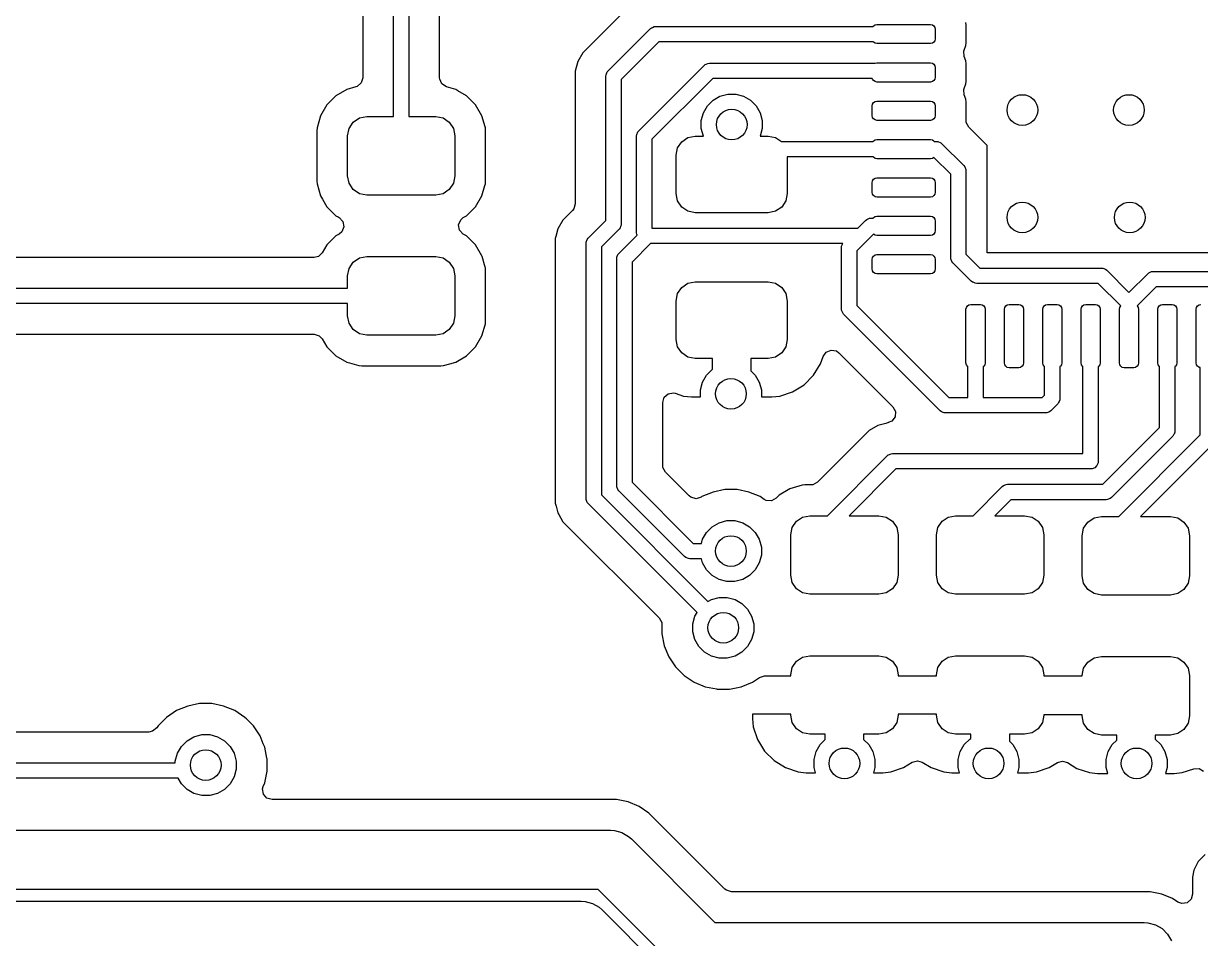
# Model space of a CAD drawing. Extents: x 0.71 to 7.56, y -5.16 to -0.79.
# Drawn here: x 1.487 to 2.091, y -2.234 to -1.765 of the extents above; entities that cross this region are included whole.
import ezdxf

# ---------------------------------------------------------------- set-up
doc = ezdxf.new("R2010")
doc.units = 0
doc.header["$MEASUREMENT"] = 0
doc.layers.add('BLACK', color=7, linetype='CONTINUOUS')

msp = doc.modelspace()

# ---------------------------------------------------------------- linework, layer by layer
at = {"layer": 'BLACK', "linetype": 'CONTINUOUS'}
for p, q in [((1.67717, -1.8124), (1.67717, -1.49606)), ((1.6614, -1.50096), (1.6614, -1.79249)), ((1.68504, -1.5), (1.68504, -1.8124)), ((1.70081, -1.79249), (1.70081, -1.64213)), ((1.79971, -1.75431), (1.77439, -1.77963)), ((1.97108, -1.76542), (1.97097, -1.76419)), ((1.78737, -1.78895), (1.80903, -1.76729)), ((1.80903, -1.76729), (1.80962, -1.76681)), ((1.80962, -1.76681), (1.81004, -1.76663)), ((1.81004, -1.76663), (1.81104, -1.76622)), ((1.81104, -1.76622), (1.81181, -1.76614)), ((1.81181, -1.76614), (1.92338, -1.76614)), ((1.92338, -1.76614), (1.92356, -1.76588)), ((1.92356, -1.76588), (1.92435, -1.76534)), ((1.92435, -1.76534), (1.9253, -1.76516)), ((1.9253, -1.76516), (1.95285, -1.76516)), ((1.95285, -1.76516), (1.9538, -1.76534)), ((1.9538, -1.76534), (1.95459, -1.76588)), ((1.95459, -1.76588), (1.95513, -1.76668)), ((1.95513, -1.76668), (1.95531, -1.76762)), ((1.95531, -1.76762), (1.95531, -1.77254)), ((1.97108, -1.77474), (1.97108, -1.76542)), ((1.81344, -1.77402), (1.79409, -1.79336)), ((1.92338, -1.77402), (1.81344, -1.77402)), ((1.92356, -1.77428), (1.92338, -1.77402)), ((1.92435, -1.77481), (1.92356, -1.77428)), ((1.9253, -1.775), (1.92435, -1.77481)), ((1.95285, -1.775), (1.9253, -1.775)), ((1.9538, -1.77481), (1.95285, -1.775)), ((1.95459, -1.77428), (1.9538, -1.77481)), ((1.95513, -1.77348), (1.95459, -1.77428)), ((1.95531, -1.77254), (1.95513, -1.77348)), ((1.97015, -1.77831), (1.97097, -1.77597)), ((1.97097, -1.77597), (1.97098, -1.7758)), ((1.97098, -1.7758), (1.97108, -1.77474)), ((1.77439, -1.77963), (1.7718, -1.78413)), ((1.77439, -1.77963), (1.77439, -1.77963)), ((1.97001, -1.77879), (1.97015, -1.77831)), ((1.97015, -1.78153), (1.97001, -1.77879)), ((1.97097, -1.78388), (1.97015, -1.78153)), ((1.7718, -1.78413), (1.77045, -1.78914)), ((1.80312, -1.81966), (1.83659, -1.78619)), ((1.83659, -1.78619), (1.83718, -1.7857)), ((1.83718, -1.7857), (1.83765, -1.78551)), ((1.83765, -1.78551), (1.8386, -1.78512)), ((1.8386, -1.78512), (1.83937, -1.78504)), ((1.83937, -1.78504), (1.92434, -1.78504)), ((1.92434, -1.78504), (1.92435, -1.78503)), ((1.92435, -1.78503), (1.9253, -1.78484)), ((1.9253, -1.78484), (1.95285, -1.78484)), ((1.95285, -1.78484), (1.9538, -1.78503)), ((1.9538, -1.78503), (1.95459, -1.78556)), ((1.95459, -1.78556), (1.95513, -1.78636)), ((1.95513, -1.78636), (1.95531, -1.7873)), ((1.95531, -1.7873), (1.95531, -1.79222)), ((1.97108, -1.78511), (1.97097, -1.78388)), ((1.97097, -1.78388), (1.97097, -1.78388)), ((1.97097, -1.78388), (1.97097, -1.78388)), ((1.97108, -1.79442), (1.97108, -1.78511)), ((1.6614, -1.79249), (1.66062, -1.79513)), ((1.70086, -1.7932), (1.70081, -1.79249)), ((1.70201, -1.79569), (1.70086, -1.7932)), ((1.77045, -1.78914), (1.77045, -1.85722)), ((1.78622, -1.79173), (1.7863, -1.79096)), ((1.78622, -1.86577), (1.78622, -1.79173)), ((1.7863, -1.79096), (1.78688, -1.78954)), ((1.78688, -1.78954), (1.78737, -1.78895)), ((1.79409, -1.79336), (1.79409, -1.8674)), ((1.841, -1.79291), (1.80984, -1.82407)), ((1.92297, -1.79291), (1.841, -1.79291)), ((1.92302, -1.79317), (1.92297, -1.79291)), ((1.92356, -1.79396), (1.92302, -1.79317)), ((1.92435, -1.7945), (1.92356, -1.79396)), ((1.9253, -1.79469), (1.92435, -1.7945)), ((1.9538, -1.7945), (1.95285, -1.79469)), ((1.95459, -1.79396), (1.9538, -1.7945)), ((1.95513, -1.79317), (1.95459, -1.79396)), ((1.95531, -1.79222), (1.95513, -1.79317)), ((1.97097, -1.79565), (1.97108, -1.79442)), ((1.65313, -1.79855), (1.64756, -1.80185)), ((1.65788, -1.79718), (1.65313, -1.79855)), ((1.65313, -1.79855), (1.65313, -1.79855)), ((1.65854, -1.79693), (1.65788, -1.79718)), ((1.66062, -1.79513), (1.65854, -1.79693)), ((1.70433, -1.79718), (1.70201, -1.79569)), ((1.70907, -1.79855), (1.70433, -1.79718)), ((1.71019, -1.79921), (1.70907, -1.79855)), ((1.70907, -1.79855), (1.70907, -1.79855)), ((1.70907, -1.79855), (1.70907, -1.79855)), ((1.70907, -1.79855), (1.70907, -1.79855)), ((1.71464, -1.80185), (1.71019, -1.79921)), ((1.95285, -1.79469), (1.9253, -1.79469)), ((1.97001, -1.79847), (1.97015, -1.798)), ((1.97015, -1.80122), (1.97001, -1.79847)), ((1.97015, -1.798), (1.97097, -1.79565)), ((1.97097, -1.79565), (1.97097, -1.79565)), ((1.64299, -1.80642), (1.6397, -1.81199)), ((1.64756, -1.80185), (1.64299, -1.80642)), ((1.64299, -1.80642), (1.64299, -1.80642)), ((1.64756, -1.80185), (1.64756, -1.80185)), ((1.71922, -1.80642), (1.71464, -1.80185)), ((1.71464, -1.80185), (1.71464, -1.80185)), ((1.72251, -1.81199), (1.71922, -1.80642)), ((1.71922, -1.80642), (1.71922, -1.80642)), ((1.71922, -1.80642), (1.71922, -1.80642)), ((1.83829, -1.80695), (1.8412, -1.80404)), ((1.8412, -1.80404), (1.84476, -1.80199)), ((1.84476, -1.80199), (1.84873, -1.80092)), ((1.84873, -1.80092), (1.85284, -1.80092)), ((1.85284, -1.80092), (1.85681, -1.80199)), ((1.85681, -1.80199), (1.86037, -1.80404)), ((1.86037, -1.80404), (1.86328, -1.80695)), ((1.92283, -1.80699), (1.92302, -1.80605)), ((1.92302, -1.80605), (1.92356, -1.80525)), ((1.92356, -1.80525), (1.92435, -1.80471)), ((1.92435, -1.80471), (1.9253, -1.80453)), ((1.9253, -1.80453), (1.95285, -1.80453)), ((1.95285, -1.80453), (1.9538, -1.80471)), ((1.9538, -1.80471), (1.95459, -1.80525)), ((1.95459, -1.80525), (1.95513, -1.80605)), ((1.95513, -1.80605), (1.95531, -1.80699)), ((1.97097, -1.80356), (1.97015, -1.80122)), ((1.97108, -1.80479), (1.97097, -1.80356)), ((1.97108, -1.81411), (1.97108, -1.80479)), ((1.6397, -1.81199), (1.63789, -1.81821)), ((1.6397, -1.81199), (1.6397, -1.81199)), ((1.65962, -1.81315), (1.66339, -1.8124)), ((1.66339, -1.8124), (1.67717, -1.8124)), ((1.68504, -1.8124), (1.69882, -1.8124)), ((1.69882, -1.8124), (1.70259, -1.81315)), ((1.72416, -1.81766), (1.72251, -1.81199)), ((1.72251, -1.81199), (1.72251, -1.81199)), ((1.72251, -1.81199), (1.72251, -1.81199)), ((1.83517, -1.81448), (1.83624, -1.81051)), ((1.83624, -1.81051), (1.83829, -1.80695)), ((1.86328, -1.80695), (1.86534, -1.81051)), ((1.86534, -1.81051), (1.8664, -1.81448)), ((1.92283, -1.81191), (1.92283, -1.80699)), ((1.92302, -1.81285), (1.92283, -1.81191)), ((1.95531, -1.81191), (1.95513, -1.81285)), ((1.95531, -1.80699), (1.95531, -1.81191)), ((1.63789, -1.81821), (1.63778, -1.81966)), ((1.63789, -1.81821), (1.63789, -1.81821)), ((1.65354, -1.82224), (1.65429, -1.81848)), ((1.65429, -1.81848), (1.65643, -1.81528)), ((1.65643, -1.81528), (1.65962, -1.81315)), ((1.70259, -1.81315), (1.70578, -1.81528)), ((1.70578, -1.81528), (1.70791, -1.81848)), ((1.70791, -1.81848), (1.70866, -1.82224)), ((1.72431, -1.81821), (1.72416, -1.81766)), ((1.72443, -1.81966), (1.72431, -1.81821)), ((1.83517, -1.81859), (1.83517, -1.81448)), ((1.83621, -1.82244), (1.83517, -1.81859)), ((1.8664, -1.81859), (1.86537, -1.82244)), ((1.8664, -1.81448), (1.8664, -1.81859)), ((1.92356, -1.81365), (1.92302, -1.81285)), ((1.92435, -1.81418), (1.92356, -1.81365)), ((1.9253, -1.81437), (1.92435, -1.81418)), ((1.95285, -1.81437), (1.9253, -1.81437)), ((1.9538, -1.81418), (1.95285, -1.81437)), ((1.95459, -1.81365), (1.9538, -1.81418)), ((1.95513, -1.81285), (1.95459, -1.81365)), ((1.97108, -1.81418), (1.97108, -1.81411)), ((1.97108, -1.81411), (1.97108, -1.81411)), ((1.97119, -1.81545), (1.97108, -1.81418)), ((1.9725, -1.81787), (1.97119, -1.81545)), ((1.97922, -1.82459), (1.9725, -1.81787)), ((1.63778, -1.81966), (1.63778, -1.8455)), ((1.65354, -1.84291), (1.65354, -1.82224)), ((1.70866, -1.82224), (1.70866, -1.84291)), ((1.72443, -1.8455), (1.72443, -1.81966)), ((1.80197, -1.82244), (1.80204, -1.82167)), ((1.80197, -1.87205), (1.80197, -1.82244)), ((1.80204, -1.82167), (1.80263, -1.82026)), ((1.80263, -1.82026), (1.80312, -1.81966)), ((1.80984, -1.82407), (1.80984, -1.86969)), ((1.82513, -1.82532), (1.82832, -1.82319)), ((1.82832, -1.82319), (1.83209, -1.82244)), ((1.83209, -1.82244), (1.83621, -1.82244)), ((1.86537, -1.82244), (1.86949, -1.82244)), ((1.86949, -1.82244), (1.87325, -1.82319)), ((1.87325, -1.82319), (1.87626, -1.8252)), ((1.92356, -1.82493), (1.92435, -1.8244)), ((1.92435, -1.8244), (1.9253, -1.82421)), ((1.9253, -1.82421), (1.95285, -1.82421)), ((1.95285, -1.82421), (1.9538, -1.8244)), ((1.9538, -1.8244), (1.95459, -1.82493)), ((1.98189, -1.82725), (1.97922, -1.82459)), ((1.82224, -1.83228), (1.82299, -1.82852)), ((1.82299, -1.82852), (1.82513, -1.82532)), ((1.87626, -1.8252), (1.92338, -1.8252)), ((1.92338, -1.8252), (1.92356, -1.82493)), ((1.95459, -1.82493), (1.95477, -1.8252)), ((1.95477, -1.8252), (1.95591, -1.8252)), ((1.95591, -1.8252), (1.95667, -1.82527)), ((1.95667, -1.82527), (1.95809, -1.82586)), ((1.95809, -1.82586), (1.95869, -1.82635)), ((1.95869, -1.82635), (1.96991, -1.83757)), ((1.98189, -1.88228), (1.98189, -1.82725)), ((1.82224, -1.85197), (1.82224, -1.83228)), ((1.92338, -1.83307), (1.87933, -1.83307)), ((1.87933, -1.83307), (1.87933, -1.85197)), ((1.92356, -1.83333), (1.92338, -1.83307)), ((1.92435, -1.83387), (1.92356, -1.83333)), ((1.9253, -1.83406), (1.92435, -1.83387)), ((1.95285, -1.83406), (1.9253, -1.83406)), ((1.9538, -1.83387), (1.95285, -1.83406)), ((1.95456, -1.83336), (1.9538, -1.83387)), ((1.96319, -1.84199), (1.95456, -1.83336)), ((1.65429, -1.84668), (1.65354, -1.84291)), ((1.70866, -1.84291), (1.70791, -1.84668)), ((1.96319, -1.88465), (1.96319, -1.84199)), ((1.96991, -1.83757), (1.9704, -1.83817)), ((1.9704, -1.83817), (1.97099, -1.83959)), ((1.97099, -1.83959), (1.97106, -1.84035)), ((1.97106, -1.84035), (1.97106, -1.88301)), ((1.63778, -1.8455), (1.63789, -1.84695)), ((1.63789, -1.84695), (1.63789, -1.84695)), ((1.63789, -1.84695), (1.6397, -1.85317)), ((1.65643, -1.84987), (1.65429, -1.84668)), ((1.70791, -1.84668), (1.70578, -1.84987)), ((1.72251, -1.85317), (1.72409, -1.84773)), ((1.72409, -1.84773), (1.72431, -1.84695)), ((1.72431, -1.84695), (1.72437, -1.84627)), ((1.72431, -1.84695), (1.72431, -1.84695)), ((1.72437, -1.84627), (1.72443, -1.8455)), ((1.92283, -1.84636), (1.92302, -1.84542)), ((1.92283, -1.85128), (1.92283, -1.84636)), ((1.92302, -1.84542), (1.92356, -1.84462)), ((1.92356, -1.84462), (1.92435, -1.84408)), ((1.92435, -1.84408), (1.9253, -1.8439)), ((1.9253, -1.8439), (1.95285, -1.8439)), ((1.95285, -1.8439), (1.9538, -1.84408)), ((1.9538, -1.84408), (1.95459, -1.84462)), ((1.95459, -1.84462), (1.95513, -1.84542)), ((1.95513, -1.84542), (1.95531, -1.84636)), ((1.95531, -1.84636), (1.95531, -1.85128)), ((1.6397, -1.85317), (1.6397, -1.85317)), ((1.6397, -1.85317), (1.6397, -1.85317)), ((1.6397, -1.85317), (1.64063, -1.85474)), ((1.64063, -1.85474), (1.64299, -1.85873)), ((1.65962, -1.85201), (1.65643, -1.84987)), ((1.66339, -1.85276), (1.65962, -1.85201)), ((1.69882, -1.85276), (1.66339, -1.85276)), ((1.70259, -1.85201), (1.69882, -1.85276)), ((1.70578, -1.84987), (1.70259, -1.85201)), ((1.71922, -1.85873), (1.72251, -1.85317)), ((1.82299, -1.85574), (1.82224, -1.85197)), ((1.87933, -1.85197), (1.87858, -1.85574)), ((1.92302, -1.85222), (1.92283, -1.85128)), ((1.92356, -1.85302), (1.92302, -1.85222)), ((1.92435, -1.85355), (1.92356, -1.85302)), ((1.9253, -1.85374), (1.92435, -1.85355)), ((1.95285, -1.85374), (1.9253, -1.85374)), ((1.9538, -1.85355), (1.95285, -1.85374)), ((1.95459, -1.85302), (1.9538, -1.85355)), ((1.95513, -1.85222), (1.95459, -1.85302)), ((1.95531, -1.85128), (1.95513, -1.85222)), ((1.64299, -1.85873), (1.64299, -1.85874)), ((1.64299, -1.85874), (1.64756, -1.86331)), ((1.71464, -1.86331), (1.71922, -1.85873)), ((1.76902, -1.86067), (1.76415, -1.86555)), ((1.76968, -1.85986), (1.76902, -1.86067)), ((1.77045, -1.85722), (1.76968, -1.85986)), ((1.82513, -1.85893), (1.82299, -1.85574)), ((1.82832, -1.86106), (1.82513, -1.85893)), ((1.83209, -1.86181), (1.82832, -1.86106)), ((1.87325, -1.86106), (1.86949, -1.86181)), ((1.87645, -1.85893), (1.87325, -1.86106)), ((1.87858, -1.85574), (1.87645, -1.85893)), ((1.64756, -1.86331), (1.64756, -1.86331)), ((1.64756, -1.86331), (1.64756, -1.86331)), ((1.64756, -1.86331), (1.64866, -1.86396)), ((1.64866, -1.86396), (1.64924, -1.8643)), ((1.64924, -1.8643), (1.65112, -1.86631)), ((1.65112, -1.86631), (1.65161, -1.86902)), ((1.71059, -1.86799), (1.71164, -1.86545)), ((1.71164, -1.86545), (1.71296, -1.8643)), ((1.71296, -1.8643), (1.71355, -1.86396)), ((1.71355, -1.86396), (1.71464, -1.86331)), ((1.76415, -1.86555), (1.76155, -1.87004)), ((1.76415, -1.86555), (1.76415, -1.86555)), ((1.77713, -1.87486), (1.78622, -1.86577)), ((1.86949, -1.86181), (1.83209, -1.86181)), ((1.91552, -1.86969), (1.91948, -1.86572)), ((1.91948, -1.86572), (1.92008, -1.86523)), ((1.92008, -1.86523), (1.9215, -1.86464)), ((1.9215, -1.86464), (1.92227, -1.86457)), ((1.92227, -1.86457), (1.92338, -1.86457)), ((1.92338, -1.86457), (1.92356, -1.8643)), ((1.92356, -1.8643), (1.92435, -1.86377)), ((1.92435, -1.86377), (1.9253, -1.86358)), ((1.9253, -1.86358), (1.95285, -1.86358)), ((1.95285, -1.86358), (1.9538, -1.86377)), ((1.9538, -1.86377), (1.95459, -1.8643)), ((1.95459, -1.8643), (1.95513, -1.8651)), ((1.95513, -1.8651), (1.95531, -1.86604)), ((1.95531, -1.86604), (1.95531, -1.87096)), ((1.64924, -1.87271), (1.64756, -1.8737)), ((1.65056, -1.87156), (1.64924, -1.87271)), ((1.65161, -1.86902), (1.65056, -1.87156)), ((1.71109, -1.8707), (1.71059, -1.86799)), ((1.71296, -1.87271), (1.71109, -1.8707)), ((1.71464, -1.8737), (1.71296, -1.87271)), ((1.76155, -1.87004), (1.76049, -1.874)), ((1.79294, -1.87019), (1.78385, -1.87928)), ((1.79343, -1.86959), (1.79294, -1.87019)), ((1.79373, -1.86886), (1.79343, -1.86959)), ((1.79402, -1.86817), (1.79373, -1.86886)), ((1.79409, -1.8674), (1.79402, -1.86817)), ((1.80204, -1.87282), (1.80197, -1.87205)), ((1.80224, -1.87329), (1.80204, -1.87282)), ((1.80984, -1.86969), (1.91552, -1.86969)), ((1.9236, -1.87274), (1.91993, -1.87641)), ((1.92435, -1.87324), (1.9236, -1.87274)), ((1.95459, -1.8727), (1.9538, -1.87324)), ((1.95513, -1.87191), (1.95459, -1.8727)), ((1.95531, -1.87096), (1.95513, -1.87191)), ((1.64299, -1.87827), (1.64059, -1.88233)), ((1.64756, -1.8737), (1.64299, -1.87827)), ((1.64299, -1.87827), (1.64299, -1.87827)), ((1.64756, -1.8737), (1.64756, -1.8737)), ((1.71922, -1.87827), (1.71464, -1.8737)), ((1.71464, -1.8737), (1.71464, -1.8737)), ((1.72251, -1.88384), (1.71922, -1.87827)), ((1.71922, -1.87827), (1.71922, -1.87827)), ((1.71922, -1.87827), (1.71922, -1.87827)), ((1.76049, -1.874), (1.76021, -1.87505)), ((1.76021, -1.87505), (1.76021, -2.00567)), ((1.77598, -1.87765), (1.77605, -1.87688)), ((1.77598, -2.00826), (1.77598, -1.87765)), ((1.77605, -1.87688), (1.77664, -1.87546)), ((1.77664, -1.87546), (1.77713, -1.87486)), ((1.79288, -1.88266), (1.80224, -1.87329)), ((1.80911, -1.87756), (1.7996, -1.88707)), ((1.90775, -1.87756), (1.80911, -1.87756)), ((1.90709, -1.87975), (1.90716, -1.87898)), ((1.90716, -1.87898), (1.90775, -1.87756)), ((1.90775, -1.87756), (1.90775, -1.87756)), ((1.91993, -1.87641), (1.91496, -1.88138)), ((1.91993, -1.87641), (1.91993, -1.87641)), ((1.9253, -1.87343), (1.92435, -1.87324)), ((1.95285, -1.87343), (1.9253, -1.87343)), ((1.9538, -1.87324), (1.95285, -1.87343)), ((1.63639, -1.88472), (1.41581, -1.88472)), ((1.63858, -1.8842), (1.63639, -1.88472)), ((1.64059, -1.88233), (1.63858, -1.8842)), ((1.65643, -1.88713), (1.65962, -1.885)), ((1.65962, -1.885), (1.66339, -1.88425)), ((1.66339, -1.88425), (1.69882, -1.88425)), ((1.69882, -1.88425), (1.70259, -1.885)), ((1.70259, -1.885), (1.70578, -1.88713)), ((1.72261, -1.8842), (1.72251, -1.88384)), ((1.72423, -1.88977), (1.72261, -1.8842)), ((1.78385, -1.87928), (1.78385, -2.00663)), ((1.79172, -1.88544), (1.7918, -1.88467)), ((1.7918, -1.88467), (1.79239, -1.88325)), ((1.79239, -1.88325), (1.79288, -1.88266)), ((1.90709, -1.91102), (1.90709, -1.87975)), ((1.91496, -1.88138), (1.91496, -1.90939)), ((1.92283, -1.88573), (1.92302, -1.88479)), ((1.92302, -1.88479), (1.92356, -1.88399)), ((1.92356, -1.88399), (1.92435, -1.88346)), ((1.92435, -1.88346), (1.9253, -1.88327)), ((1.9253, -1.88327), (1.95285, -1.88327)), ((1.95285, -1.88327), (1.9538, -1.88346)), ((1.9538, -1.88346), (1.95459, -1.88399)), ((1.95459, -1.88399), (1.95513, -1.88479)), ((1.95513, -1.88479), (1.95531, -1.88573)), ((1.96326, -1.88541), (1.96319, -1.88465)), ((1.97106, -1.88301), (1.97821, -1.89016)), ((2.12756, -1.88228), (1.98189, -1.88228)), ((1.65354, -1.89409), (1.65429, -1.89033)), ((1.65429, -1.89033), (1.65643, -1.88713)), ((1.70578, -1.88713), (1.70791, -1.89033)), ((1.70791, -1.89033), (1.70866, -1.89409)), ((1.72431, -1.89006), (1.72423, -1.88977)), ((1.72443, -1.89151), (1.72431, -1.89006)), ((1.79172, -2.00174), (1.79172, -1.88544)), ((1.7996, -1.88707), (1.7996, -2.00011)), ((1.92283, -1.89065), (1.92283, -1.88573)), ((1.92302, -1.89159), (1.92283, -1.89065)), ((1.95531, -1.89065), (1.95513, -1.89159)), ((1.95531, -1.88573), (1.95531, -1.89065)), ((1.96385, -1.88683), (1.96326, -1.88541)), ((1.96434, -1.88743), (1.96385, -1.88683)), ((1.97379, -1.89688), (1.96434, -1.88743)), ((1.97821, -1.89016), (2.04053, -1.89016)), ((2.04053, -1.89016), (2.0413, -1.89023)), ((2.0413, -1.89023), (2.04271, -1.89082)), ((2.04271, -1.89082), (2.04331, -1.89131)), ((1.65354, -1.90049), (1.65354, -1.89409)), ((1.70866, -1.89409), (1.70866, -1.91476)), ((1.72443, -1.91735), (1.72443, -1.89151)), ((1.82832, -1.89799), (1.83209, -1.89724)), ((1.83209, -1.89724), (1.86949, -1.89724)), ((1.86949, -1.89724), (1.87325, -1.89799)), ((1.92356, -1.89239), (1.92302, -1.89159)), ((1.92435, -1.89292), (1.92356, -1.89239)), ((1.9253, -1.89311), (1.92435, -1.89292)), ((1.95285, -1.89311), (1.9253, -1.89311)), ((1.9538, -1.89292), (1.95285, -1.89311)), ((1.95459, -1.89239), (1.9538, -1.89292)), ((1.95513, -1.89159), (1.95459, -1.89239)), ((1.97439, -1.89737), (1.97379, -1.89688)), ((2.04331, -1.89131), (2.05472, -1.90272)), ((2.05472, -1.90272), (2.06437, -1.89308)), ((2.06437, -1.89308), (2.06496, -1.89259)), ((2.06496, -1.89259), (2.06638, -1.892)), ((2.06638, -1.892), (2.06715, -1.89193)), ((2.06715, -1.89193), (2.13518, -1.89193)), ((1.41841, -1.90049), (1.65354, -1.90049)), ((1.82224, -1.90709), (1.82299, -1.90332)), ((1.82299, -1.90332), (1.82513, -1.90013)), ((1.82513, -1.90013), (1.82832, -1.89799)), ((1.87325, -1.89799), (1.87645, -1.90013)), ((1.87645, -1.90013), (1.87858, -1.90332)), ((1.87858, -1.90332), (1.87933, -1.90709)), ((1.97471, -1.8975), (1.97439, -1.89737)), ((1.97581, -1.89796), (1.97471, -1.8975)), ((1.97657, -1.89803), (1.97581, -1.89796)), ((2.0389, -1.89803), (1.97657, -1.89803)), ((2.05049, -1.90963), (2.0389, -1.89803)), ((2.06878, -1.8998), (2.05896, -1.90963)), ((2.12953, -1.8998), (2.06878, -1.8998)), ((1.65354, -1.90837), (1.42004, -1.90837)), ((1.65354, -1.91476), (1.65354, -1.90837)), ((1.82224, -1.92677), (1.82224, -1.90709)), ((1.87933, -1.90709), (1.87933, -1.92677)), ((1.91496, -1.90939), (1.96226, -1.95669)), ((1.97178, -1.90958), (1.97258, -1.90905)), ((1.97258, -1.90905), (1.97352, -1.90886)), ((1.97352, -1.90886), (1.97844, -1.90886)), ((1.97844, -1.90886), (1.97939, -1.90905)), ((1.97939, -1.90905), (1.98018, -1.90958)), ((1.99147, -1.90958), (1.99227, -1.90905)), ((1.99227, -1.90905), (1.99321, -1.90886)), ((1.99321, -1.90886), (1.99813, -1.90886)), ((1.99813, -1.90886), (1.99907, -1.90905)), ((1.99907, -1.90905), (1.99987, -1.90958)), ((2.01115, -1.90958), (2.01195, -1.90905)), ((2.01195, -1.90905), (2.01289, -1.90886)), ((2.01289, -1.90886), (2.01781, -1.90886)), ((2.01781, -1.90886), (2.01876, -1.90905)), ((2.01876, -1.90905), (2.01955, -1.90958)), ((2.03084, -1.90958), (2.03164, -1.90905)), ((2.03164, -1.90905), (2.03258, -1.90886)), ((2.03258, -1.90886), (2.0375, -1.90886)), ((2.0375, -1.90886), (2.03844, -1.90905)), ((2.03844, -1.90905), (2.03924, -1.90958)), ((2.07021, -1.90958), (2.07101, -1.90905)), ((2.07101, -1.90905), (2.07195, -1.90886)), ((2.07195, -1.90886), (2.07687, -1.90886)), ((2.07687, -1.90886), (2.07781, -1.90905)), ((2.07781, -1.90905), (2.07861, -1.90958)), ((2.08989, -1.90958), (2.09069, -1.90905)), ((2.09069, -1.90905), (2.09163, -1.90886)), ((1.65429, -1.91853), (1.65354, -1.91476)), ((1.70866, -1.91476), (1.70791, -1.91853)), ((1.90716, -1.91179), (1.90709, -1.91102)), ((1.90775, -1.91321), (1.90716, -1.91179)), ((1.90824, -1.91381), (1.90775, -1.91321)), ((1.95785, -1.96341), (1.90824, -1.91381)), ((1.97106, -1.91132), (1.97125, -1.91038)), ((1.97106, -1.93888), (1.97106, -1.91132)), ((1.97125, -1.91038), (1.97178, -1.90958)), ((1.98018, -1.90958), (1.98072, -1.91038)), ((1.98072, -1.91038), (1.98091, -1.91132)), ((1.98091, -1.91132), (1.98091, -1.93888)), ((1.99075, -1.91132), (1.99094, -1.91038)), ((1.99075, -1.93888), (1.99075, -1.91132)), ((1.99094, -1.91038), (1.99147, -1.90958)), ((1.99987, -1.90958), (2.0004, -1.91038)), ((2.0004, -1.91038), (2.00059, -1.91132)), ((2.00059, -1.91132), (2.00059, -1.93888)), ((2.01043, -1.91132), (2.01062, -1.91038)), ((2.01043, -1.93888), (2.01043, -1.91132)), ((2.01062, -1.91038), (2.01115, -1.90958)), ((2.01955, -1.90958), (2.02009, -1.91038)), ((2.02009, -1.91038), (2.02028, -1.91132)), ((2.02028, -1.91132), (2.02028, -1.93888)), ((2.03012, -1.91132), (2.03031, -1.91038)), ((2.03012, -1.93888), (2.03012, -1.91132)), ((2.03031, -1.91038), (2.03084, -1.90958)), ((2.03924, -1.90958), (2.03977, -1.91038)), ((2.03977, -1.91038), (2.03996, -1.91132)), ((2.03996, -1.91132), (2.03996, -1.93888)), ((2.0498, -1.91132), (2.04999, -1.91038)), ((2.0498, -1.93888), (2.0498, -1.91132)), ((2.04999, -1.91038), (2.05049, -1.90963)), ((2.05896, -1.90963), (2.05946, -1.91038)), ((2.05946, -1.91038), (2.05965, -1.91132)), ((2.05965, -1.91132), (2.05965, -1.93888)), ((2.06949, -1.91132), (2.06968, -1.91038)), ((2.06949, -1.93888), (2.06949, -1.91132)), ((2.06968, -1.91038), (2.07021, -1.90958)), ((2.07861, -1.90958), (2.07914, -1.91038)), ((2.07914, -1.91038), (2.07933, -1.91132)), ((2.07933, -1.91132), (2.07933, -1.93888)), ((2.08917, -1.91132), (2.08936, -1.91038)), ((2.08917, -1.93888), (2.08917, -1.91132)), ((2.08936, -1.91038), (2.08989, -1.90958)), ((1.65643, -1.92172), (1.65429, -1.91853)), ((1.70791, -1.91853), (1.70578, -1.92172)), ((1.72251, -1.92502), (1.72431, -1.9188)), ((1.72431, -1.9188), (1.72443, -1.91735)), ((1.42859, -1.92413), (1.63639, -1.92413)), ((1.63639, -1.92413), (1.63903, -1.92491)), ((1.63903, -1.92491), (1.64059, -1.92653)), ((1.64059, -1.92653), (1.64299, -1.93058)), ((1.65962, -1.92386), (1.65643, -1.92172)), ((1.66339, -1.92461), (1.65962, -1.92386)), ((1.69882, -1.92461), (1.66339, -1.92461)), ((1.70259, -1.92386), (1.69882, -1.92461)), ((1.70578, -1.92172), (1.70259, -1.92386)), ((1.71922, -1.93059), (1.72251, -1.92502)), ((1.82299, -1.93054), (1.82224, -1.92677)), ((1.87933, -1.92677), (1.87858, -1.93054)), ((1.64299, -1.93058), (1.64299, -1.93059)), ((1.64299, -1.93059), (1.64756, -1.93516)), ((1.71464, -1.93516), (1.71922, -1.93059)), ((1.82513, -1.93373), (1.82299, -1.93054)), ((1.87858, -1.93054), (1.87645, -1.93373)), ((1.89768, -1.93555), (1.89925, -1.93329)), ((1.89925, -1.93329), (1.90179, -1.93224)), ((1.90179, -1.93224), (1.9045, -1.93272)), ((1.9045, -1.93272), (1.90577, -1.93364)), ((1.64756, -1.93516), (1.64756, -1.93516)), ((1.64756, -1.93516), (1.64756, -1.93516)), ((1.64756, -1.93516), (1.65313, -1.93845)), ((1.65313, -1.93845), (1.65452, -1.93886)), ((1.65452, -1.93886), (1.65935, -1.94026)), ((1.70286, -1.94026), (1.70604, -1.93934)), ((1.70604, -1.93934), (1.70907, -1.93845)), ((1.70907, -1.93845), (1.71464, -1.93516)), ((1.82832, -1.93586), (1.82513, -1.93373)), ((1.83209, -1.93661), (1.82832, -1.93586)), ((1.84094, -1.93661), (1.83209, -1.93661)), ((1.84094, -1.94215), (1.84094, -1.93661)), ((1.86949, -1.93661), (1.86063, -1.93661)), ((1.86063, -1.93661), (1.86063, -1.94288)), ((1.87325, -1.93586), (1.86949, -1.93661)), ((1.87645, -1.93373), (1.87325, -1.93586)), ((1.89281, -1.94521), (1.89643, -1.93934)), ((1.89643, -1.93934), (1.89768, -1.93555)), ((1.89643, -1.93934), (1.89643, -1.93934)), ((1.90577, -1.93364), (1.93352, -1.96138)), ((1.97125, -1.93982), (1.97106, -1.93888)), ((1.98091, -1.93888), (1.98072, -1.93982)), ((1.99094, -1.93982), (1.99075, -1.93888)), ((2.00059, -1.93888), (2.0004, -1.93982)), ((2.01062, -1.93982), (2.01043, -1.93888)), ((2.02028, -1.93888), (2.02009, -1.93982)), ((2.03031, -1.93982), (2.03012, -1.93888)), ((2.03996, -1.93888), (2.03977, -1.93982)), ((2.04999, -1.93982), (2.0498, -1.93888)), ((2.05965, -1.93888), (2.05946, -1.93982)), ((2.06968, -1.93982), (2.06949, -1.93888)), ((2.07933, -1.93888), (2.07914, -1.93982)), ((2.08936, -1.93982), (2.08917, -1.93888)), ((1.65935, -1.94026), (1.65935, -1.94026)), ((1.65935, -1.94026), (1.65935, -1.94026)), ((1.65935, -1.94026), (1.6608, -1.94037)), ((1.6608, -1.94037), (1.6608, -1.94037)), ((1.6608, -1.94037), (1.7014, -1.94037)), ((1.7014, -1.94037), (1.70141, -1.94037)), ((1.70141, -1.94037), (1.70286, -1.94026)), ((1.70286, -1.94026), (1.70286, -1.94026)), ((1.70286, -1.94026), (1.70286, -1.94026)), ((1.83584, -1.9487), (1.8379, -1.94514)), ((1.8379, -1.94514), (1.84081, -1.94223)), ((1.84081, -1.94223), (1.84094, -1.94215)), ((1.86063, -1.94288), (1.86289, -1.94514)), ((1.86289, -1.94514), (1.86494, -1.9487)), ((1.88793, -1.95009), (1.89281, -1.94521)), ((1.97178, -1.94062), (1.97125, -1.93982)), ((1.97205, -1.94079), (1.97178, -1.94062)), ((1.97205, -1.95669), (1.97205, -1.94079)), ((1.98018, -1.94062), (1.97992, -1.94079)), ((1.97992, -1.94079), (1.97992, -1.95669)), ((1.98072, -1.93982), (1.98018, -1.94062)), ((1.99147, -1.94062), (1.99094, -1.93982)), ((1.99227, -1.94115), (1.99147, -1.94062)), ((1.99321, -1.94134), (1.99227, -1.94115)), ((1.99813, -1.94134), (1.99321, -1.94134)), ((1.99907, -1.94115), (1.99813, -1.94134)), ((1.99987, -1.94062), (1.99907, -1.94115)), ((2.0004, -1.93982), (1.99987, -1.94062)), ((2.01115, -1.94062), (2.01062, -1.93982)), ((2.01142, -1.94079), (2.01115, -1.94062)), ((2.01142, -1.95546), (2.01142, -1.94079)), ((2.01955, -1.94062), (2.01929, -1.94079)), ((2.01929, -1.94079), (2.01929, -1.95709)), ((2.02009, -1.93982), (2.01955, -1.94062)), ((2.03084, -1.94062), (2.03031, -1.93982)), ((2.0311, -1.94079), (2.03084, -1.94062)), ((2.0311, -1.98543), (2.0311, -1.94079)), ((2.03924, -1.94062), (2.03898, -1.94079)), ((2.03898, -1.94079), (2.03898, -1.98937)), ((2.03977, -1.93982), (2.03924, -1.94062)), ((2.05052, -1.94062), (2.04999, -1.93982)), ((2.05132, -1.94115), (2.05052, -1.94062)), ((2.05226, -1.94134), (2.05132, -1.94115)), ((2.05719, -1.94134), (2.05226, -1.94134)), ((2.05813, -1.94115), (2.05719, -1.94134)), ((2.05892, -1.94062), (2.05813, -1.94115)), ((2.05946, -1.93982), (2.05892, -1.94062)), ((2.07021, -1.94062), (2.06968, -1.93982)), ((2.07047, -1.94079), (2.07021, -1.94062)), ((2.07047, -1.97202), (2.07047, -1.94079)), ((2.07861, -1.94062), (2.07835, -1.94079)), ((2.07835, -1.94079), (2.07835, -1.97365)), ((2.07914, -1.93982), (2.07861, -1.94062)), ((2.08989, -1.94062), (2.08936, -1.93982)), ((2.09069, -1.94115), (2.08989, -1.94062)), ((2.09134, -1.94128), (2.09069, -1.94115)), ((2.09134, -1.97583), (2.09134, -1.94128)), ((1.83478, -1.95267), (1.83584, -1.9487)), ((1.86494, -1.9487), (1.86601, -1.95267)), ((1.88205, -1.95371), (1.88793, -1.95009)), ((1.81537, -1.9591), (1.81614, -1.95646)), ((1.81614, -1.95646), (1.81822, -1.95466)), ((1.81822, -1.95466), (1.82094, -1.95427)), ((1.82094, -1.95427), (1.82178, -1.95446)), ((1.82178, -1.95446), (1.82607, -1.95589)), ((1.82607, -1.95589), (1.82608, -1.95589)), ((1.82608, -1.95589), (1.83012, -1.9563)), ((1.83012, -1.9563), (1.83478, -1.9563)), ((1.83478, -1.9563), (1.83478, -1.95267)), ((1.86601, -1.95267), (1.86601, -1.9563)), ((1.86601, -1.9563), (1.87146, -1.9563)), ((1.87146, -1.9563), (1.8755, -1.95589)), ((1.87146, -1.9563), (1.87146, -1.9563)), ((1.8755, -1.95589), (1.88205, -1.95371)), ((1.88205, -1.95371), (1.88205, -1.95371)), ((1.96226, -1.95669), (1.97205, -1.95669)), ((1.97992, -1.95669), (2.01018, -1.95669)), ((2.01018, -1.95669), (2.01142, -1.95546)), ((2.01929, -1.95709), (2.01922, -1.95785)), ((1.81537, -1.99155), (1.81537, -1.9591)), ((1.93352, -1.96138), (1.93483, -1.9638)), ((1.95844, -1.9639), (1.95785, -1.96341)), ((2.01459, -1.96341), (2.014, -1.9639)), ((2.01814, -1.95987), (2.01459, -1.96341)), ((2.01863, -1.95927), (2.01814, -1.95987)), ((2.01886, -1.95871), (2.01863, -1.95927)), ((2.01922, -1.95785), (2.01886, -1.95871)), ((1.93077, -1.96967), (1.92998, -1.96988)), ((1.93108, -1.96958), (1.93077, -1.96967)), ((1.93077, -1.96967), (1.93077, -1.96967)), ((1.93299, -1.96874), (1.93107, -1.96953)), ((1.93107, -1.96953), (1.93108, -1.96958)), ((1.93464, -1.96654), (1.93299, -1.96874)), ((1.93483, -1.9638), (1.93464, -1.96654)), ((1.95986, -1.96449), (1.95844, -1.9639)), ((1.96063, -1.96457), (1.95986, -1.96449)), ((1.97638, -1.96457), (1.96063, -1.96457)), ((2.01181, -1.96457), (1.97638, -1.96457)), ((2.01258, -1.96449), (2.01181, -1.96457)), ((2.014, -1.9639), (2.01258, -1.96449)), ((1.92127, -1.9736), (1.89477, -2.0001)), ((1.92576, -1.97101), (1.92127, -1.9736)), ((1.92127, -1.9736), (1.92127, -1.9736)), ((1.92998, -1.96988), (1.92576, -1.97101)), ((2.04131, -2.00118), (2.07047, -1.97202)), ((2.04948, -2.01769), (2.09134, -1.97583)), ((2.07768, -1.97584), (2.07719, -1.97644)), ((2.07787, -1.97539), (2.07768, -1.97584)), ((2.07827, -1.97442), (2.07787, -1.97539)), ((2.07835, -1.97365), (2.07827, -1.97442)), ((2.07719, -1.97644), (2.04573, -2.0079)), ((2.09806, -1.98024), (2.06061, -2.01769)), ((1.89987, -2.0173), (1.93058, -1.98659)), ((1.93058, -1.98659), (1.93118, -1.9861)), ((1.93118, -1.9861), (1.9312, -1.98609)), ((1.9312, -1.98609), (1.9326, -1.98551)), ((1.9326, -1.98551), (1.93337, -1.98543)), ((1.93337, -1.98543), (2.0311, -1.98543)), ((1.81548, -1.99259), (1.81537, -1.99155)), ((1.8168, -1.995), (1.81548, -1.99259)), ((1.935, -1.99331), (1.911, -2.0173)), ((2.03504, -1.99331), (1.935, -1.99331)), ((2.03581, -1.99323), (2.03504, -1.99331)), ((2.03723, -1.99264), (2.03581, -1.99323)), ((2.03831, -1.99156), (2.03723, -1.99264)), ((2.0389, -1.99014), (2.03831, -1.99156)), ((2.03898, -1.98937), (2.0389, -1.99014)), ((1.82893, -2.00714), (1.8168, -1.995)), ((1.76021, -2.00567), (1.76021, -2.01085)), ((1.7918, -2.0025), (1.79172, -2.00174)), ((1.79239, -2.00392), (1.7918, -2.0025)), ((1.79288, -2.00452), (1.79239, -2.00392)), ((1.82657, -2.03822), (1.79288, -2.00452)), ((1.7996, -2.00011), (1.83099, -2.0315)), ((1.8412, -2.00513), (1.83547, -2.0075)), ((1.84729, -2.00392), (1.8412, -2.00513)), ((1.8412, -2.00513), (1.8412, -2.00513)), ((1.8535, -2.00392), (1.84729, -2.00392)), ((1.84729, -2.00392), (1.84729, -2.00392)), ((1.85959, -2.00513), (1.8535, -2.00392)), ((1.8535, -2.00392), (1.8535, -2.00392)), ((1.86532, -2.0075), (1.85959, -2.00513)), ((1.85959, -2.00513), (1.85959, -2.00513)), ((1.88069, -2.00345), (1.87512, -2.00674)), ((1.88691, -2.00165), (1.88069, -2.00345)), ((1.88069, -2.00345), (1.88069, -2.00345)), ((1.88836, -2.00153), (1.88691, -2.00165)), ((1.88691, -2.00165), (1.88691, -2.00165)), ((1.89132, -2.00153), (1.88836, -2.00153)), ((1.89235, -2.00142), (1.89132, -2.00153)), ((1.89477, -2.0001), (1.89235, -2.00142)), ((1.97467, -2.0173), (1.98964, -2.00233)), ((1.98964, -2.00233), (1.99023, -2.00184)), ((1.99023, -2.00184), (1.99165, -2.00126)), ((1.99165, -2.00126), (1.99242, -2.00118)), ((1.99242, -2.00118), (2.04131, -2.00118)), ((1.76021, -2.01085), (1.76063, -2.01243)), ((1.77605, -2.00903), (1.77598, -2.00826)), ((1.77664, -2.01045), (1.77605, -2.00903)), ((1.77713, -2.01104), (1.77664, -2.01045)), ((1.83299, -2.0669), (1.77713, -2.01104)), ((1.78385, -2.00663), (1.83856, -2.06134)), ((1.82982, -2.00784), (1.82893, -2.00714)), ((1.83247, -2.00857), (1.82982, -2.00784)), ((1.8351, -2.00775), (1.83247, -2.00857)), ((1.83547, -2.0075), (1.8351, -2.00775)), ((1.83547, -2.0075), (1.83547, -2.0075)), ((1.86741, -2.0089), (1.86532, -2.0075)), ((1.86532, -2.0075), (1.86532, -2.0075)), ((1.86842, -2.00941), (1.86741, -2.0089)), ((1.87116, -2.00961), (1.86842, -2.00941)), ((1.87358, -2.00829), (1.87116, -2.00961)), ((1.87512, -2.00675), (1.87358, -2.00829)), ((1.87512, -2.00674), (1.87512, -2.00675)), ((1.99405, -2.00906), (1.98581, -2.0173)), ((2.04294, -2.00906), (1.99405, -2.00906)), ((2.04371, -2.00898), (2.04294, -2.00906)), ((2.04513, -2.00839), (2.04371, -2.00898)), ((2.04573, -2.0079), (2.04513, -2.00839)), ((1.76063, -2.01243), (1.76155, -2.01587)), ((1.76155, -2.01587), (1.76202, -2.01667)), ((1.76202, -2.01667), (1.76415, -2.02036)), ((1.88399, -2.02018), (1.88718, -2.01805)), ((1.88718, -2.01805), (1.89094, -2.0173)), ((1.89094, -2.0173), (1.89987, -2.0173)), ((1.911, -2.0173), (1.92638, -2.0173)), ((1.92638, -2.0173), (1.93014, -2.01805)), ((1.93014, -2.01805), (1.93334, -2.02018)), ((1.95879, -2.02018), (1.96198, -2.01805)), ((1.96198, -2.01805), (1.96575, -2.0173)), ((1.96575, -2.0173), (1.97467, -2.0173)), ((1.98581, -2.0173), (2.00118, -2.0173)), ((2.00118, -2.0173), (2.00495, -2.01805)), ((2.00495, -2.01805), (2.00814, -2.02018)), ((2.03678, -2.01844), (2.04055, -2.01769)), ((2.04055, -2.01769), (2.04948, -2.01769)), ((2.06061, -2.01769), (2.07598, -2.01769)), ((2.07598, -2.01769), (2.07975, -2.01844)), ((1.76415, -2.02036), (1.76415, -2.02036)), ((1.76415, -2.02036), (1.81351, -2.06972)), ((1.8379, -2.02585), (1.84081, -2.02294)), ((1.84081, -2.02294), (1.84437, -2.02088)), ((1.84437, -2.02088), (1.84834, -2.01982)), ((1.84834, -2.01982), (1.85245, -2.01982)), ((1.85245, -2.01982), (1.85642, -2.02088)), ((1.85642, -2.02088), (1.85998, -2.02294)), ((1.85998, -2.02294), (1.86289, -2.02585)), ((1.8811, -2.02714), (1.88185, -2.02338)), ((1.88185, -2.02338), (1.88399, -2.02018)), ((1.93334, -2.02018), (1.93547, -2.02338)), ((1.93547, -2.02338), (1.93622, -2.02714)), ((1.95591, -2.02714), (1.95665, -2.02338)), ((1.95665, -2.02338), (1.95879, -2.02018)), ((2.00814, -2.02018), (2.01027, -2.02338)), ((2.01027, -2.02338), (2.01102, -2.02714)), ((2.03071, -2.02754), (2.03146, -2.02377)), ((2.03146, -2.02377), (2.03359, -2.02058)), ((2.03359, -2.02058), (2.03678, -2.01844)), ((2.07975, -2.01844), (2.08294, -2.02058)), ((2.08294, -2.02058), (2.08508, -2.02377)), ((2.08508, -2.02377), (2.08583, -2.02754)), ((1.83528, -2.0315), (1.83584, -2.02941)), ((1.83584, -2.02941), (1.8379, -2.02585)), ((1.86289, -2.02585), (1.86494, -2.02941)), ((1.86494, -2.02941), (1.86601, -2.03338)), ((1.8811, -2.04781), (1.8811, -2.02714)), ((1.93622, -2.02714), (1.93622, -2.04781)), ((1.95591, -2.04781), (1.95591, -2.02714)), ((2.01102, -2.02714), (2.01102, -2.04781)), ((2.03071, -2.0482), (2.03071, -2.02754)), ((2.08583, -2.02754), (2.08583, -2.0482)), ((1.83099, -2.0315), (1.83528, -2.0315)), ((1.86601, -2.03338), (1.86601, -2.03749)), ((1.82717, -2.03871), (1.82657, -2.03822)), ((1.82859, -2.03929), (1.82717, -2.03871)), ((1.82936, -2.03937), (1.82859, -2.03929)), ((1.83528, -2.03937), (1.82936, -2.03937)), ((1.83584, -2.04146), (1.83528, -2.03937)), ((1.8379, -2.04502), (1.83584, -2.04146)), ((1.86494, -2.04146), (1.86289, -2.04502)), ((1.86601, -2.03749), (1.86494, -2.04146)), ((1.84081, -2.04793), (1.8379, -2.04502)), ((1.84437, -2.04998), (1.84081, -2.04793)), ((1.85998, -2.04793), (1.85642, -2.04998)), ((1.86289, -2.04502), (1.85998, -2.04793)), ((1.88185, -2.05158), (1.8811, -2.04781)), ((1.93622, -2.04781), (1.93547, -2.05158)), ((1.95665, -2.05158), (1.95591, -2.04781)), ((2.01102, -2.04781), (2.01027, -2.05158)), ((2.03146, -2.05197), (2.03071, -2.0482)), ((2.08583, -2.0482), (2.08508, -2.05197)), ((1.84834, -2.05105), (1.84437, -2.04998)), ((1.85245, -2.05105), (1.84834, -2.05105)), ((1.85642, -2.04998), (1.85245, -2.05105)), ((1.88399, -2.05477), (1.88185, -2.05158)), ((1.93547, -2.05158), (1.93334, -2.05477)), ((1.95879, -2.05477), (1.95665, -2.05158)), ((2.01027, -2.05158), (2.00814, -2.05477)), ((2.03359, -2.05516), (2.03146, -2.05197)), ((2.08508, -2.05197), (2.08294, -2.05516)), ((1.83856, -2.06134), (1.84043, -2.06025)), ((1.84043, -2.06025), (1.8444, -2.05919)), ((1.8444, -2.05919), (1.84851, -2.05919)), ((1.84851, -2.05919), (1.85248, -2.06025)), ((1.85248, -2.06025), (1.85604, -2.06231)), ((1.88718, -2.0569), (1.88399, -2.05477)), ((1.89094, -2.05765), (1.88718, -2.0569)), ((1.92638, -2.05765), (1.89094, -2.05765)), ((1.93014, -2.0569), (1.92638, -2.05765)), ((1.93334, -2.05477), (1.93014, -2.0569)), ((1.96198, -2.0569), (1.95879, -2.05477)), ((1.96575, -2.05765), (1.96198, -2.0569)), ((2.00118, -2.05765), (1.96575, -2.05765)), ((2.00495, -2.0569), (2.00118, -2.05765)), ((2.00814, -2.05477), (2.00495, -2.0569)), ((2.03678, -2.0573), (2.03359, -2.05516)), ((2.04055, -2.05805), (2.03678, -2.0573)), ((2.07598, -2.05805), (2.04055, -2.05805)), ((2.07975, -2.0573), (2.07598, -2.05805)), ((2.08294, -2.05516), (2.07975, -2.0573)), ((1.85604, -2.06231), (1.85895, -2.06522)), ((1.85895, -2.06522), (1.86101, -2.06878)), ((1.81351, -2.06972), (1.81483, -2.07214)), ((1.81483, -2.07214), (1.81494, -2.07318)), ((1.83084, -2.07275), (1.83191, -2.06878)), ((1.83191, -2.06878), (1.83299, -2.0669)), ((1.86101, -2.06878), (1.86207, -2.07275)), ((1.81494, -2.07318), (1.81494, -2.07791)), ((1.81494, -2.07791), (1.81615, -2.084)), ((1.83084, -2.07686), (1.83084, -2.07275)), ((1.83191, -2.08083), (1.83084, -2.07686)), ((1.86207, -2.07686), (1.86101, -2.08083)), ((1.86207, -2.07275), (1.86207, -2.07686)), ((1.81615, -2.084), (1.81615, -2.084)), ((1.81615, -2.084), (1.81853, -2.08973)), ((1.83396, -2.08439), (1.83191, -2.08083)), ((1.83687, -2.0873), (1.83396, -2.08439)), ((1.85895, -2.08439), (1.85604, -2.0873)), ((1.86101, -2.08083), (1.85895, -2.08439)), ((1.81853, -2.08973), (1.81853, -2.08973)), ((1.81853, -2.08973), (1.82198, -2.09489)), ((1.84043, -2.08935), (1.83687, -2.0873)), ((1.8444, -2.09042), (1.84043, -2.08935)), ((1.84851, -2.09042), (1.8444, -2.09042)), ((1.85248, -2.08935), (1.84851, -2.09042)), ((1.85604, -2.0873), (1.85248, -2.08935)), ((1.88399, -2.09203), (1.88718, -2.0899)), ((1.88718, -2.0899), (1.89094, -2.08915)), ((1.89094, -2.08915), (1.92638, -2.08915)), ((1.92638, -2.08915), (1.93014, -2.0899)), ((1.93014, -2.0899), (1.93334, -2.09203)), ((1.95879, -2.09203), (1.96198, -2.0899)), ((1.96198, -2.0899), (1.96575, -2.08915)), ((1.96575, -2.08915), (2.00118, -2.08915)), ((2.00118, -2.08915), (2.00495, -2.0899)), ((2.00495, -2.0899), (2.00814, -2.09203)), ((2.03359, -2.09243), (2.03678, -2.09029)), ((2.03678, -2.09029), (2.04055, -2.08954)), ((2.04055, -2.08954), (2.07598, -2.08954)), ((2.07598, -2.08954), (2.07975, -2.09029)), ((2.07975, -2.09029), (2.08294, -2.09243)), ((1.82198, -2.09489), (1.82198, -2.09489)), ((1.82198, -2.09489), (1.82637, -2.09928)), ((1.8811, -2.09899), (1.88185, -2.09523)), ((1.88185, -2.09523), (1.88399, -2.09203)), ((1.93334, -2.09203), (1.93547, -2.09523)), ((1.93547, -2.09523), (1.93622, -2.09899)), ((1.95591, -2.09899), (1.95665, -2.09523)), ((1.95665, -2.09523), (1.95879, -2.09203)), ((2.00814, -2.09203), (2.01027, -2.09523)), ((2.01027, -2.09523), (2.01102, -2.09899)), ((2.03071, -2.09939), (2.03146, -2.09562)), ((2.03146, -2.09562), (2.03359, -2.09243)), ((2.08294, -2.09243), (2.08508, -2.09562)), ((2.08508, -2.09562), (2.08583, -2.09939)), ((1.82637, -2.09928), (1.82637, -2.09928)), ((1.82637, -2.09928), (1.83153, -2.10273)), ((1.83153, -2.10273), (1.83153, -2.10273)), ((1.83153, -2.10273), (1.83717, -2.10507)), ((1.85565, -2.10511), (1.86139, -2.10273)), ((1.86139, -2.10273), (1.86347, -2.10134)), ((1.86347, -2.10134), (1.86501, -2.10031)), ((1.86501, -2.10031), (1.86764, -2.09949)), ((1.86764, -2.09949), (1.86773, -2.09948)), ((1.86773, -2.09948), (1.8811, -2.09948)), ((1.8811, -2.09948), (1.8811, -2.09899)), ((1.93622, -2.09899), (1.93622, -2.09948)), ((1.93622, -2.09948), (1.95591, -2.09948)), ((1.95591, -2.09948), (1.95591, -2.09899)), ((2.01102, -2.09899), (2.01102, -2.09948)), ((2.01102, -2.09948), (2.03071, -2.09948)), ((2.03071, -2.09948), (2.03071, -2.09939)), ((2.08583, -2.09939), (2.08583, -2.12006)), ((1.83717, -2.10507), (1.83726, -2.10511)), ((1.83726, -2.10511), (1.84293, -2.10623)), ((1.84293, -2.10623), (1.84335, -2.10632)), ((1.84335, -2.10632), (1.84335, -2.10632)), ((1.84335, -2.10632), (1.84335, -2.10632)), ((1.84335, -2.10632), (1.84956, -2.10632)), ((1.84956, -2.10632), (1.85565, -2.10511)), ((1.84956, -2.10632), (1.84956, -2.10632)), ((1.5776, -2.11376), (1.57152, -2.11497)), ((1.58381, -2.11376), (1.5776, -2.11376)), ((1.5776, -2.11376), (1.5776, -2.11376)), ((1.5899, -2.11497), (1.58381, -2.11376)), ((1.58381, -2.11376), (1.58381, -2.11376)), ((1.56062, -2.1208), (1.55623, -2.12519)), ((1.56578, -2.11735), (1.56062, -2.1208)), ((1.56062, -2.1208), (1.56062, -2.1208)), ((1.57152, -2.11497), (1.56578, -2.11735)), ((1.56578, -2.11735), (1.56578, -2.11735)), ((1.57152, -2.11497), (1.57152, -2.11497)), ((1.59564, -2.11735), (1.5899, -2.11497)), ((1.5899, -2.11497), (1.5899, -2.11497)), ((1.6008, -2.1208), (1.59564, -2.11735)), ((1.59564, -2.11735), (1.59564, -2.11735)), ((1.60163, -2.12163), (1.6008, -2.1208)), ((1.8811, -2.11917), (1.86142, -2.11917)), ((1.86142, -2.11917), (1.86142, -2.12163)), ((1.8811, -2.11966), (1.8811, -2.11917)), ((1.88185, -2.12343), (1.8811, -2.11966)), ((1.93622, -2.11966), (1.93547, -2.12343)), ((1.95591, -2.11917), (1.93622, -2.11917)), ((1.93622, -2.11917), (1.93622, -2.11966)), ((1.95591, -2.11966), (1.95591, -2.11917)), ((1.95665, -2.12343), (1.95591, -2.11966)), ((2.01102, -2.11966), (2.01027, -2.12343)), ((2.03071, -2.11956), (2.01102, -2.11956)), ((2.01102, -2.11956), (2.01102, -2.11966)), ((2.03071, -2.12006), (2.03071, -2.11956)), ((2.03146, -2.12382), (2.03071, -2.12006)), ((2.08583, -2.12006), (2.08508, -2.12382)), ((1.55558, -2.12616), (1.55347, -2.12792)), ((1.55623, -2.12519), (1.55558, -2.12616)), ((1.55623, -2.12519), (1.55623, -2.12519)), ((1.60519, -2.12519), (1.60163, -2.12163)), ((1.60864, -2.13035), (1.60519, -2.12519)), ((1.60519, -2.12519), (1.60519, -2.12519)), ((1.86142, -2.12163), (1.86183, -2.12567)), ((1.86183, -2.12567), (1.864, -2.13223)), ((1.88399, -2.12662), (1.88185, -2.12343)), ((1.88718, -2.12875), (1.88399, -2.12662)), ((1.93334, -2.12662), (1.93014, -2.12875)), ((1.93547, -2.12343), (1.93334, -2.12662)), ((1.95879, -2.12662), (1.95665, -2.12343)), ((1.96198, -2.12875), (1.95879, -2.12662)), ((2.00814, -2.12662), (2.00495, -2.12875)), ((2.01027, -2.12343), (2.00814, -2.12662)), ((2.03359, -2.12701), (2.03146, -2.12382)), ((2.08508, -2.12382), (2.08294, -2.12701)), ((1.55152, -2.12833), (0.95102, -2.12833)), ((1.55347, -2.12792), (1.55152, -2.12833)), ((1.56821, -2.13569), (1.57112, -2.13278)), ((1.57112, -2.13278), (1.57468, -2.13073)), ((1.57468, -2.13073), (1.57865, -2.12966)), ((1.57865, -2.12966), (1.58276, -2.12966)), ((1.58276, -2.12966), (1.58674, -2.13073)), ((1.58674, -2.13073), (1.5903, -2.13278)), ((1.5903, -2.13278), (1.5932, -2.13569)), ((1.61029, -2.13435), (1.60864, -2.13035)), ((1.60864, -2.13035), (1.60864, -2.13035)), ((1.864, -2.13223), (1.864, -2.13223)), ((1.864, -2.13223), (1.86763, -2.1381)), ((1.89094, -2.1295), (1.88718, -2.12875)), ((1.89882, -2.1295), (1.89094, -2.1295)), ((1.89617, -2.13481), (1.89882, -2.13216)), ((1.89882, -2.13216), (1.89882, -2.1295)), ((1.92638, -2.1295), (1.9185, -2.1295)), ((1.9185, -2.1295), (1.9185, -2.13216)), ((1.9185, -2.13216), (1.92116, -2.13481)), ((1.93014, -2.12875), (1.92638, -2.1295)), ((1.96575, -2.1295), (1.96198, -2.12875)), ((1.97362, -2.1295), (1.96575, -2.1295)), ((1.97017, -2.13481), (1.97307, -2.13191)), ((1.97307, -2.13191), (1.97362, -2.13159)), ((1.97362, -2.13159), (1.97362, -2.1295)), ((2.00118, -2.1295), (1.99331, -2.1295)), ((1.99331, -2.1295), (1.99331, -2.13297)), ((1.99331, -2.13297), (1.99516, -2.13481)), ((2.00495, -2.12875), (2.00118, -2.1295)), ((2.03678, -2.12915), (2.03359, -2.12701)), ((2.04055, -2.1299), (2.03678, -2.12915)), ((2.04843, -2.1299), (2.04055, -2.1299)), ((2.04617, -2.13481), (2.04843, -2.13256)), ((2.04843, -2.13256), (2.04843, -2.1299)), ((2.07598, -2.1299), (2.06811, -2.1299)), ((2.06811, -2.1299), (2.06811, -2.13183)), ((2.06811, -2.13183), (2.06825, -2.13191)), ((2.06825, -2.13191), (2.07116, -2.13481)), ((2.07975, -2.12915), (2.07598, -2.1299)), ((2.08294, -2.12701), (2.07975, -2.12915)), ((1.56616, -2.13925), (1.56821, -2.13569)), ((1.5932, -2.13569), (1.59526, -2.13925)), ((1.61101, -2.13608), (1.61029, -2.13435)), ((1.61214, -2.14174), (1.61101, -2.13608)), ((1.86763, -2.1381), (1.87251, -2.14298)), ((1.89305, -2.14235), (1.89411, -2.13838)), ((1.89411, -2.13838), (1.89617, -2.13481)), ((1.92116, -2.13481), (1.92321, -2.13838)), ((1.92321, -2.13838), (1.92427, -2.14235)), ((1.96705, -2.14235), (1.96811, -2.13838)), ((1.96811, -2.13838), (1.97017, -2.13481)), ((1.99516, -2.13481), (1.99721, -2.13838)), ((1.99721, -2.13838), (1.99827, -2.14235)), ((2.04305, -2.14235), (2.04411, -2.13838)), ((2.04411, -2.13838), (2.04617, -2.13481)), ((2.07116, -2.13481), (2.07321, -2.13838)), ((2.07321, -2.13838), (2.07427, -2.14235)), ((0.94843, -2.14409), (1.5651, -2.14409)), ((1.5651, -2.14322), (1.56616, -2.13925)), ((1.5651, -2.14409), (1.5651, -2.14322)), ((1.59526, -2.13925), (1.59632, -2.14322)), ((1.59632, -2.14322), (1.59632, -2.14733)), ((1.61222, -2.14217), (1.61214, -2.14174)), ((1.61222, -2.14838), (1.61222, -2.14217)), ((1.61222, -2.14217), (1.61222, -2.14217)), ((1.61222, -2.14217), (1.61222, -2.14217)), ((1.87251, -2.14298), (1.87838, -2.1466)), ((1.89305, -2.14646), (1.89305, -2.14235)), ((1.92427, -2.14235), (1.92427, -2.14646)), ((1.93894, -2.1466), (1.9435, -2.14379)), ((1.9435, -2.14379), (1.94615, -2.14307)), ((1.94615, -2.14307), (1.94863, -2.14379)), ((1.94863, -2.14379), (1.95318, -2.1466)), ((1.96705, -2.14646), (1.96705, -2.14235)), ((1.99827, -2.14235), (1.99827, -2.14646)), ((2.01375, -2.1466), (2.01798, -2.14399)), ((2.01798, -2.14399), (2.02064, -2.14326)), ((2.02064, -2.14326), (2.02311, -2.14399)), ((2.02311, -2.14399), (2.02799, -2.147)), ((2.04305, -2.14646), (2.04305, -2.14235)), ((2.07427, -2.14235), (2.07427, -2.14646)), ((1.59632, -2.14733), (1.59526, -2.1513)), ((1.61101, -2.15447), (1.61222, -2.14838)), ((1.87838, -2.1466), (1.87838, -2.1466)), ((1.87838, -2.1466), (1.88493, -2.14878)), ((1.88493, -2.14878), (1.88493, -2.14878)), ((1.88493, -2.14878), (1.88898, -2.14919)), ((1.88898, -2.14919), (1.89378, -2.14919)), ((1.89378, -2.14919), (1.89305, -2.14646)), ((1.92427, -2.14646), (1.92354, -2.14919)), ((1.92354, -2.14919), (1.92835, -2.14919)), ((1.92835, -2.14919), (1.93239, -2.14878)), ((1.92835, -2.14919), (1.92835, -2.14919)), ((1.93239, -2.14878), (1.93894, -2.1466)), ((1.93894, -2.1466), (1.93894, -2.1466)), ((1.95318, -2.1466), (1.95318, -2.1466)), ((1.95318, -2.1466), (1.95974, -2.14878)), ((1.95974, -2.14878), (1.95974, -2.14878)), ((1.95974, -2.14878), (1.96378, -2.14919)), ((1.96378, -2.14919), (1.96778, -2.14919)), ((1.96778, -2.14919), (1.96705, -2.14646)), ((1.99827, -2.14646), (1.99754, -2.14919)), ((1.99754, -2.14919), (2.00315, -2.14919)), ((2.00315, -2.14919), (2.00719, -2.14878)), ((2.00315, -2.14919), (2.00315, -2.14919)), ((2.00719, -2.14878), (2.01374, -2.1466)), ((2.01374, -2.1466), (2.01375, -2.1466)), ((2.02799, -2.147), (2.02799, -2.147)), ((2.02799, -2.147), (2.03454, -2.14917)), ((2.03454, -2.14917), (2.03454, -2.14917)), ((2.03454, -2.14917), (2.03858, -2.14958)), ((2.03858, -2.14958), (2.04389, -2.14958)), ((2.04389, -2.14958), (2.04305, -2.14646)), ((2.07427, -2.14646), (2.07344, -2.14958)), ((2.07344, -2.14958), (2.07795, -2.14958)), ((2.07795, -2.14958), (2.082, -2.14917)), ((2.07795, -2.14958), (2.07795, -2.14958)), ((2.082, -2.14917), (2.08805, -2.14716)), ((2.08805, -2.14716), (2.0908, -2.14707)), ((2.0908, -2.14707), (2.09304, -2.14835)), ((1.56654, -2.15197), (0.95006, -2.15197)), ((1.56821, -2.15486), (1.56654, -2.15197)), ((1.57112, -2.15777), (1.56821, -2.15486)), ((1.5932, -2.15486), (1.5903, -2.15777)), ((1.59526, -2.1513), (1.5932, -2.15486)), ((1.60995, -2.15743), (1.61027, -2.15625)), ((1.61027, -2.15625), (1.61101, -2.15447)), ((1.57468, -2.15982), (1.57112, -2.15777)), ((1.57865, -2.16089), (1.57468, -2.15982)), ((1.58276, -2.16089), (1.57865, -2.16089)), ((1.58674, -2.15982), (1.58276, -2.16089)), ((1.5903, -2.15777), (1.58674, -2.15982)), ((1.61034, -2.16015), (1.60995, -2.15743)), ((1.61214, -2.16223), (1.61034, -2.16015)), ((1.61478, -2.163), (1.61214, -2.16223)), ((1.7916, -2.163), (1.61478, -2.163)), ((1.79758, -2.16419), (1.7916, -2.163)), ((1.7916, -2.163), (1.7916, -2.163)), ((1.8032, -2.16652), (1.79758, -2.16419)), ((1.79758, -2.16419), (1.79758, -2.16419)), ((1.80827, -2.16991), (1.8032, -2.16652)), ((1.8032, -2.16652), (1.8032, -2.16652)), ((1.84726, -2.2089), (1.80827, -2.16991)), ((1.80827, -2.16991), (1.80827, -2.16991)), ((1.04865, -2.17877), (1.78856, -2.17877)), ((1.78856, -2.17877), (1.79053, -2.1789)), ((1.79053, -2.1789), (1.79436, -2.17993)), ((1.79436, -2.17993), (1.79778, -2.1819)), ((1.79778, -2.1819), (1.79927, -2.18321)), ((1.79927, -2.18321), (1.84216, -2.2261)), ((2.09377, -2.19122), (2.09023, -2.19475)), ((2.08797, -2.1992), (2.08738, -2.20289)), ((2.09001, -2.19519), (2.08797, -2.1992)), ((2.09023, -2.19475), (2.09001, -2.19519)), ((2.09023, -2.19475), (2.09023, -2.19475)), ((2.09023, -2.19475), (2.09023, -2.19475)), ((2.08738, -2.20289), (2.08738, -2.21156)), ((1.78228, -2.20909), (1.04865, -2.20909)), ((1.82516, -2.25197), (1.78228, -2.20909)), ((1.84807, -2.20956), (1.84726, -2.2089)), ((1.85071, -2.21033), (1.84807, -2.20956)), ((2.06554, -2.21033), (1.85071, -2.21033)), ((2.07152, -2.21152), (2.06554, -2.21033)), ((2.06554, -2.21033), (2.06554, -2.21033)), ((2.07715, -2.21385), (2.07152, -2.21152)), ((2.07152, -2.21152), (2.07152, -2.21152)), ((1.04921, -2.21516), (1.77348, -2.21516)), ((1.77348, -2.21516), (1.77546, -2.21529)), ((1.77546, -2.21529), (1.77928, -2.21631)), ((1.77928, -2.21631), (1.78271, -2.21829)), ((2.07979, -2.21562), (2.07715, -2.21385)), ((2.07715, -2.21385), (2.07715, -2.21385)), ((2.08181, -2.21639), (2.07979, -2.21562)), ((2.08453, -2.216), (2.08181, -2.21639)), ((2.08661, -2.2142), (2.08453, -2.216)), ((2.08738, -2.21156), (2.08661, -2.2142)), ((1.78271, -2.21829), (1.7842, -2.2196)), ((1.7842, -2.2196), (1.82709, -2.26248)), ((1.84216, -2.2261), (2.0625, -2.2261)), ((2.0625, -2.2261), (2.06448, -2.22623)), ((2.06448, -2.22623), (2.0683, -2.22725)), ((2.0683, -2.22725), (2.07172, -2.22923)), ((2.07172, -2.22923), (2.07452, -2.23203)), ((2.07452, -2.23203), (2.0765, -2.23546))]:
    msp.add_line(p, q, dxfattribs=at)
at = {"layer": 'BLACK'}
for centre in [(2, -1.80906), (2.05472, -1.80906), (1.85079, -1.81654), (2, -1.86417), (2.05512, -1.86417), (1.85039, -1.95472), (1.85039, -2.03543), (1.84646, -2.0748), (1.58071, -2.14528), (1.90866, -2.1444), (1.98266, -2.1444), (2.05866, -2.1444)]:
    msp.add_circle(centre, 0.00787, dxfattribs=at)

doc.saveas('drawing.dxf')
